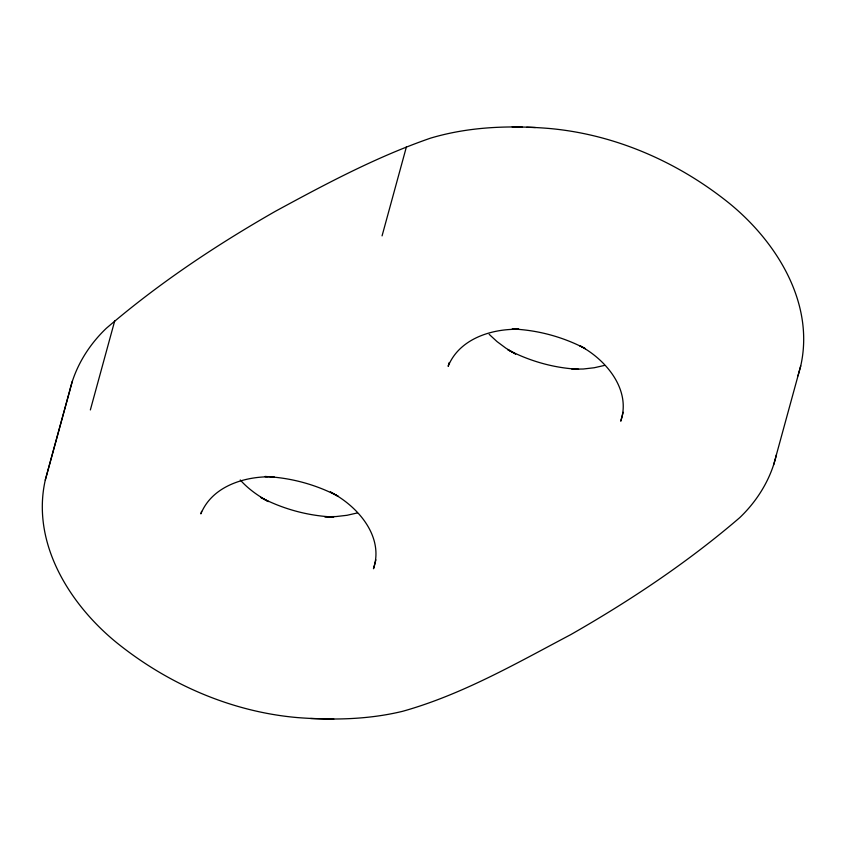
<?xml version="1.0" encoding="UTF-8"?>
<svg xmlns="http://www.w3.org/2000/svg" width="846" height="846" viewBox="0 0 846 846"><rect width="100%" height="100%" fill="white"/><g stroke="black" fill="none" stroke-linecap="round" stroke-linejoin="round"><path stroke-width="1.27" d="M773.625 464.877L800.728 365.906C814.857 302.942 776.342 241.48 729.051 203.103C677.625 161.755 614.46 134.123 548.441 128.402C508.975 125.229 468.631 126.763 430.477 138.162C376.375 156.901 325.53 184.047 275.331 211.331C215.804 245.34 158.392 283.59 106.332 328.29C88.555 345.231 75.188 366.995 69.636 391.021L45.272 480.094C31.143 543.058 69.658 604.52 116.949 642.897C168.375 684.245 231.54 711.877 297.559 717.598C332.69 720.295 368.401 719.629 402.781 711.264C462.202 694.587 516.398 663.317 570.669 634.669C630.196 600.66 687.608 562.41 739.668 517.71C757.445 500.769 770.812 479.005 776.364 454.979M72.375 381.123L45.272 480.094M90.353 409.95L114.718 320.877M201.581 511.344L200.883 513.882C212.283 485.572 246.027 475.759 274.072 476.837L270.149 476.71M382.064 235.875L406.429 146.802M375.91 559.841L373.477 568.745C384.37 536.375 357.414 505.866 330.342 491.97L338.093 496.221C315.516 484.377 290.379 477.599 264.914 476.531L267.526 476.615M449.205 362.511L448.158 366.329C459.145 338.908 491.494 328.629 518.82 329.316M623.185 412.277L620.753 421.192C631.391 389.816 606.032 359.656 579.785 345.718L585.369 348.668C562.791 336.824 537.654 330.046 512.179 328.978L518.725 329.189M797.99 375.804L800.728 365.906M604.594 365.398L594.252 367.746L583.296 369.004L571.928 369.163L575.851 369.29M357.329 512.951L346.976 515.299L336.031 516.557L324.653 516.726L333.821 517.022C308.346 515.954 283.209 509.176 260.631 497.332L268.394 501.583C258.051 495.788 248.153 488.882 240.253 479.968M310.577 718.476L333.81 719.068M526.698 127.281L535.423 127.524M512.19 126.932L522.5 127.217M578.579 369.258C553.95 368.063 529.744 361.168 507.907 349.779L515.658 354.03L505.876 348.171L497.004 341.573L489.178 334.35"/></g></svg>
